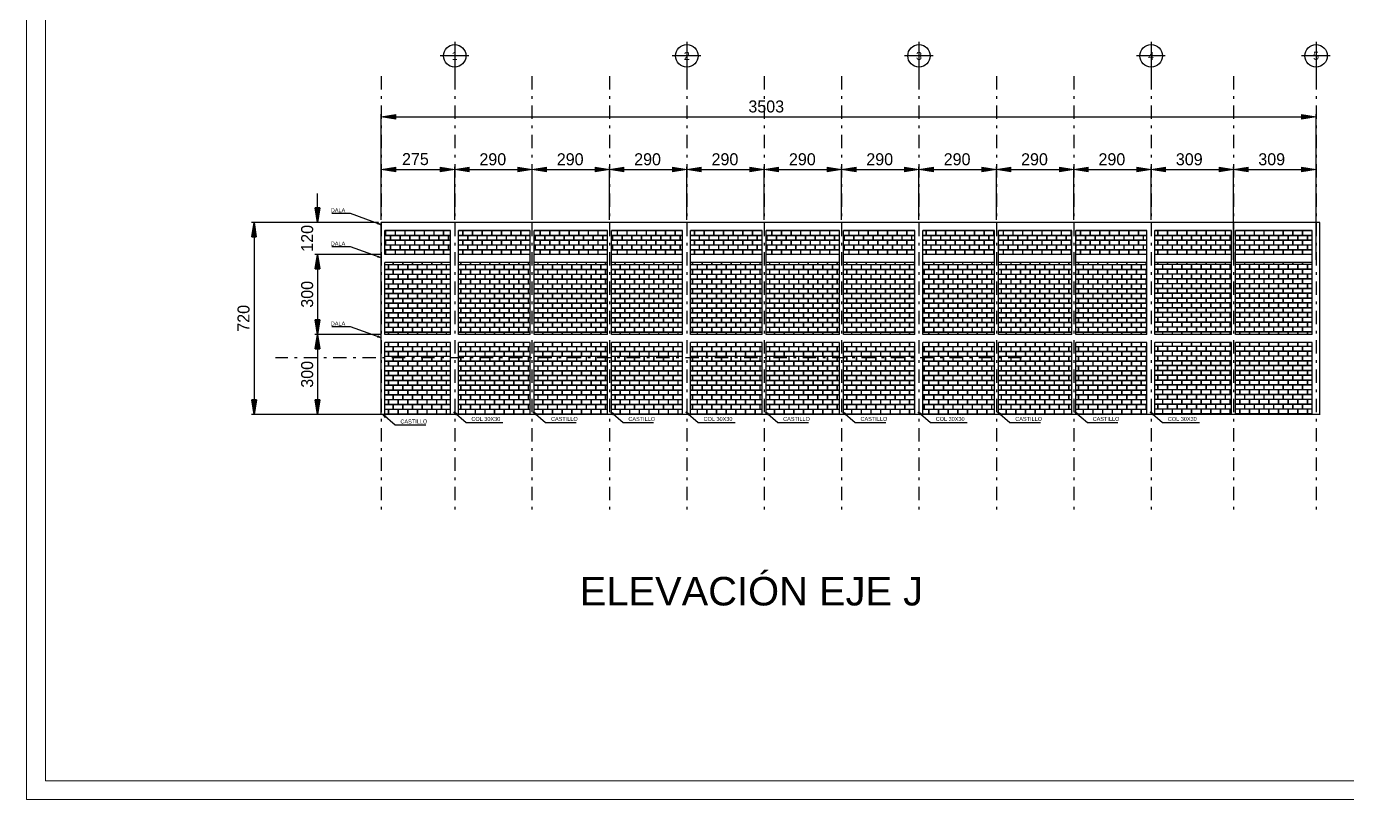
# Model space of a CAD drawing. Header units: millimetres. Extents: x 0 to 11971, y -30495 to 57.
# Drawn here: x 198.91 to 248.43, y 0 to 28.99 of the extents above; entities that cross this region are included whole.
import ezdxf
from ezdxf.enums import TextEntityAlignment as Align

# ---------------------------------------------------------------- set-up
doc = ezdxf.new("R2010")
doc.units = ezdxf.units.MM
doc.linetypes.add('DASHDOT', pattern=[1, 0.5, -0.25, 0, -0.25])
for name, color, linetype in [('6', 7, 'Continuous'), ('C', 11, 'Continuous'), ('EJES', 250, 'DASHDOT'), ('MEM', 7, 'Continuous'), ('Muro', 242, 'Continuous')]:
    doc.layers.add(name, color=color, linetype=linetype)
doc.styles.add('LEROY', font='stylu.ttf')
doc.styles.add('SWISS', font='SAS_____.pfb')
doc.dimstyles.new('LEROY', dxfattribs={"dimtxt": 0.15, "dimasz": 0.18, "dimexe": 0.1, "dimexo": 0.1, "dimgap": 0.05, "dimtad": 1, "dimdec": 0, "dimlfac": 100, "dimzin": 0, "dimdsep": 46, "dimtxsty": 'LEROY', "dimblk1": 'FLECHA', "dimblk2": 'FLECHA', "dimsah": 1, "dimcen": 0.2, "dimclrd": 256, "dimclre": 256, "dimclrt": 5, "dimadec": 0, "dimazin": 0, "dimtfac": 0.5, "dimtdec": 0, "dimtix": 1, "dimtofl": 0, "dimtmove": 0, "dimatfit": 3, "dimldrblk": 'FLECHA', "dimfxl": 1, "dimtolj": 1, "dimtzin": 0, "dimarcsym": 0})
doc.dimstyles.new('LEROY_CONC', dxfattribs={"dimtxt": 0.15, "dimasz": 0.15, "dimexe": 0.08, "dimexo": 0.08, "dimgap": 0.05, "dimtad": 1, "dimdec": 0, "dimlfac": 20, "dimzin": 0, "dimdsep": 46, "dimtxsty": 'LEROY', "dimblk1": 'FLECHA', "dimblk2": 'FLECHA', "dimsah": 1, "dimcen": 0.2, "dimclrd": 256, "dimclre": 256, "dimclrt": 5, "dimadec": 0, "dimazin": 0, "dimtfac": 0.5, "dimtdec": 0, "dimtix": 1, "dimtofl": 0, "dimtmove": 0, "dimatfit": 3, "dimldrblk": 'FLECHA', "dimfxl": 1, "dimtolj": 1, "dimtzin": 0, "dimarcsym": 0})
pattern_1 = [(0, (-51.3662, 54.96489), (0.180848, 0.180848), [0.35321875, -0.00847725]), (0, (-51.54705, 54.97337), (0.180848, 0.180848), [0.35321875, -0.00847725]), (90, (-51.3662, 54.96489), (-0.180848, 0.180848), [-0.18932525, 0.17237075]), (90, (-51.37468, 54.96489), (-0.180848, 0.180848), [-0.18932525, 0.17237075])]
pattern_2 = [(0, (-199.9451, 0), (0.180848, 0.180848), [0.35321875, -0.00847725]), (0, (-200.12595, 0.00848), (0.180848, 0.180848), [0.35321875, -0.00847725]), (90, (-199.9451, 0), (-0.180848, 0.180848), [-0.18932525, 0.17237075]), (90, (-199.95358, 0), (-0.180848, 0.180848), [-0.18932525, 0.17237075])]

# ---------------------------------------------------------------- blocks, each defined once
blk = doc.blocks.new('FLECHA')
at = {"linetype": 'Continuous'}
blk.add_hatch(color=5, dxfattribs=at).paths.add_polyline_path([(0, 0), (-1, 0.162), (-1, -0.157)])
at = {"color": 5, "linetype": 'Continuous'}
blk.add_line((-1, 0.162), (-1, -0.157), dxfattribs=at)
blk.add_lwpolyline([(-1, 0.162), (0, 0), (-1, -0.157)], dxfattribs=at)
blk = doc.blocks.new('*D154')
at = {"layer": 'C', "lineweight": -2, "transparency": 16777216}
for p, q in [((238.164, 21.747), (238.164, 23.725)), ((238.704, 23.625), (240.524, 23.625)), ((241.064, 21.747), (241.064, 23.725))]:
    blk.add_line(p, q, dxfattribs=at)
at = {"layer": 'Defpoints', "color": 0, "transparency": 16777216}
for p in [(241.064, 23.625), (238.164, 21.647), (241.064, 21.647)]:
    blk.add_point(p, dxfattribs=at)
at = {"layer": 'C', "lineweight": -2, "transparency": 16777216, "xscale": 0.54, "yscale": 0.54, "zscale": 0.54, "rotation": 180}
blk.add_blockref('FLECHA', (238.164, 23.625), dxfattribs=at)
at = {"layer": 'C', "lineweight": -2, "transparency": 16777216, "xscale": 0.54, "yscale": 0.54, "zscale": 0.54}
blk.add_blockref('FLECHA', (241.064, 23.625), dxfattribs=at)
at = {"layer": 'C', "color": 7, "transparency": 16777216, "insert": (239.592, 24.009), "char_height": 0.45, "attachment_point": 5, "style": 'LEROY'}
blk.add_mtext('\\A1;290', dxfattribs=at)
blk = doc.blocks.new('*D145')
at = {"layer": 'C', "lineweight": -2, "transparency": 16777216}
for p, q in [((235.264, 21.747), (235.264, 23.725)), ((235.804, 23.625), (237.624, 23.625)), ((238.164, 21.747), (238.164, 23.725))]:
    blk.add_line(p, q, dxfattribs=at)
at = {"layer": 'Defpoints', "color": 0, "transparency": 16777216}
for p in [(238.164, 23.625), (235.264, 21.647), (238.164, 21.647)]:
    blk.add_point(p, dxfattribs=at)
at = {"layer": 'C', "lineweight": -2, "transparency": 16777216, "xscale": 0.54, "yscale": 0.54, "zscale": 0.54, "rotation": 180}
blk.add_blockref('FLECHA', (235.264, 23.625), dxfattribs=at)
at = {"layer": 'C', "lineweight": -2, "transparency": 16777216, "xscale": 0.54, "yscale": 0.54, "zscale": 0.54}
blk.add_blockref('FLECHA', (238.164, 23.625), dxfattribs=at)
at = {"layer": 'C', "color": 7, "transparency": 16777216, "insert": (236.692, 24.009), "char_height": 0.45, "attachment_point": 5, "style": 'LEROY'}
blk.add_mtext('\\A1;290', dxfattribs=at)
blk = doc.blocks.new('*D146')
at = {"layer": 'C', "lineweight": -2, "transparency": 16777216}
for p, q in [((232.364, 21.747), (232.364, 23.725)), ((232.904, 23.625), (234.724, 23.625)), ((235.264, 21.747), (235.264, 23.725))]:
    blk.add_line(p, q, dxfattribs=at)
at = {"layer": 'Defpoints', "color": 0, "transparency": 16777216}
for p in [(235.264, 23.625), (232.364, 21.647), (235.264, 21.647)]:
    blk.add_point(p, dxfattribs=at)
at = {"layer": 'C', "lineweight": -2, "transparency": 16777216, "xscale": 0.54, "yscale": 0.54, "zscale": 0.54, "rotation": 180}
blk.add_blockref('FLECHA', (232.364, 23.625), dxfattribs=at)
at = {"layer": 'C', "lineweight": -2, "transparency": 16777216, "xscale": 0.54, "yscale": 0.54, "zscale": 0.54}
blk.add_blockref('FLECHA', (235.264, 23.625), dxfattribs=at)
at = {"layer": 'C', "color": 7, "transparency": 16777216, "insert": (233.792, 24.009), "char_height": 0.45, "attachment_point": 5, "style": 'LEROY'}
blk.add_mtext('\\A1;290', dxfattribs=at)
blk = doc.blocks.new('*D147')
at = {"layer": 'C', "lineweight": -2, "transparency": 16777216}
for p, q in [((229.464, 21.747), (229.464, 23.725)), ((230.004, 23.625), (231.824, 23.625)), ((232.364, 21.747), (232.364, 23.725))]:
    blk.add_line(p, q, dxfattribs=at)
at = {"layer": 'Defpoints', "color": 0, "transparency": 16777216}
for p in [(232.364, 23.625), (229.464, 21.647), (232.364, 21.647)]:
    blk.add_point(p, dxfattribs=at)
at = {"layer": 'C', "lineweight": -2, "transparency": 16777216, "xscale": 0.54, "yscale": 0.54, "zscale": 0.54, "rotation": 180}
blk.add_blockref('FLECHA', (229.464, 23.625), dxfattribs=at)
at = {"layer": 'C', "lineweight": -2, "transparency": 16777216, "xscale": 0.54, "yscale": 0.54, "zscale": 0.54}
blk.add_blockref('FLECHA', (232.364, 23.625), dxfattribs=at)
at = {"layer": 'C', "color": 7, "transparency": 16777216, "insert": (230.892, 24.009), "char_height": 0.45, "attachment_point": 5, "style": 'LEROY'}
blk.add_mtext('\\A1;290', dxfattribs=at)
blk = doc.blocks.new('*D148')
at = {"layer": 'C', "lineweight": -2, "transparency": 16777216}
for p, q in [((226.564, 21.747), (226.564, 23.725)), ((227.104, 23.625), (228.924, 23.625)), ((229.464, 21.747), (229.464, 23.725))]:
    blk.add_line(p, q, dxfattribs=at)
at = {"layer": 'Defpoints', "color": 0, "transparency": 16777216}
for p in [(229.464, 23.625), (226.564, 21.647), (229.464, 21.647)]:
    blk.add_point(p, dxfattribs=at)
at = {"layer": 'C', "lineweight": -2, "transparency": 16777216, "xscale": 0.54, "yscale": 0.54, "zscale": 0.54, "rotation": 180}
blk.add_blockref('FLECHA', (226.564, 23.625), dxfattribs=at)
at = {"layer": 'C', "lineweight": -2, "transparency": 16777216, "xscale": 0.54, "yscale": 0.54, "zscale": 0.54}
blk.add_blockref('FLECHA', (229.464, 23.625), dxfattribs=at)
at = {"layer": 'C', "color": 7, "transparency": 16777216, "insert": (227.992, 24.009), "char_height": 0.45, "attachment_point": 5, "style": 'LEROY'}
blk.add_mtext('\\A1;290', dxfattribs=at)
blk = doc.blocks.new('*D149')
at = {"layer": 'C', "lineweight": -2, "transparency": 16777216}
for p, q in [((223.664, 21.747), (223.664, 23.725)), ((224.204, 23.625), (226.024, 23.625)), ((226.564, 21.747), (226.564, 23.725))]:
    blk.add_line(p, q, dxfattribs=at)
at = {"layer": 'Defpoints', "color": 0, "transparency": 16777216}
for p in [(226.564, 23.625), (223.664, 21.647), (226.564, 21.647)]:
    blk.add_point(p, dxfattribs=at)
at = {"layer": 'C', "lineweight": -2, "transparency": 16777216, "xscale": 0.54, "yscale": 0.54, "zscale": 0.54, "rotation": 180}
blk.add_blockref('FLECHA', (223.664, 23.625), dxfattribs=at)
at = {"layer": 'C', "lineweight": -2, "transparency": 16777216, "xscale": 0.54, "yscale": 0.54, "zscale": 0.54}
blk.add_blockref('FLECHA', (226.564, 23.625), dxfattribs=at)
at = {"layer": 'C', "color": 7, "transparency": 16777216, "insert": (225.092, 24.009), "char_height": 0.45, "attachment_point": 5, "style": 'LEROY'}
blk.add_mtext('\\A1;290', dxfattribs=at)
blk = doc.blocks.new('*D150')
at = {"layer": 'C', "lineweight": -2, "transparency": 16777216}
for p, q in [((220.764, 21.747), (220.764, 23.725)), ((221.304, 23.625), (223.124, 23.625)), ((223.664, 21.747), (223.664, 23.725))]:
    blk.add_line(p, q, dxfattribs=at)
at = {"layer": 'Defpoints', "color": 0, "transparency": 16777216}
for p in [(223.664, 23.625), (220.764, 21.647), (223.664, 21.647)]:
    blk.add_point(p, dxfattribs=at)
at = {"layer": 'C', "lineweight": -2, "transparency": 16777216, "xscale": 0.54, "yscale": 0.54, "zscale": 0.54, "rotation": 180}
blk.add_blockref('FLECHA', (220.764, 23.625), dxfattribs=at)
at = {"layer": 'C', "lineweight": -2, "transparency": 16777216, "xscale": 0.54, "yscale": 0.54, "zscale": 0.54}
blk.add_blockref('FLECHA', (223.664, 23.625), dxfattribs=at)
at = {"layer": 'C', "color": 7, "transparency": 16777216, "insert": (222.192, 24.009), "char_height": 0.45, "attachment_point": 5, "style": 'LEROY'}
blk.add_mtext('\\A1;290', dxfattribs=at)
blk = doc.blocks.new('*D151')
at = {"layer": 'C', "lineweight": -2, "transparency": 16777216}
for p, q in [((217.864, 21.747), (217.864, 23.725)), ((218.404, 23.625), (220.224, 23.625)), ((220.764, 21.747), (220.764, 23.725))]:
    blk.add_line(p, q, dxfattribs=at)
at = {"layer": 'Defpoints', "color": 0, "transparency": 16777216}
for p in [(220.764, 23.625), (217.864, 21.647), (220.764, 21.647)]:
    blk.add_point(p, dxfattribs=at)
at = {"layer": 'C', "lineweight": -2, "transparency": 16777216, "xscale": 0.54, "yscale": 0.54, "zscale": 0.54, "rotation": 180}
blk.add_blockref('FLECHA', (217.864, 23.625), dxfattribs=at)
at = {"layer": 'C', "lineweight": -2, "transparency": 16777216, "xscale": 0.54, "yscale": 0.54, "zscale": 0.54}
blk.add_blockref('FLECHA', (220.764, 23.625), dxfattribs=at)
at = {"layer": 'C', "color": 7, "transparency": 16777216, "insert": (219.292, 24.009), "char_height": 0.45, "attachment_point": 5, "style": 'LEROY'}
blk.add_mtext('\\A1;290', dxfattribs=at)
blk = doc.blocks.new('*D152')
at = {"layer": 'C', "lineweight": -2, "transparency": 16777216}
for p, q in [((214.964, 21.747), (214.964, 23.725)), ((215.504, 23.625), (217.324, 23.625)), ((217.864, 21.747), (217.864, 23.725))]:
    blk.add_line(p, q, dxfattribs=at)
at = {"layer": 'Defpoints', "color": 0, "transparency": 16777216}
for p in [(217.864, 23.625), (214.964, 21.647), (217.864, 21.647)]:
    blk.add_point(p, dxfattribs=at)
at = {"layer": 'C', "lineweight": -2, "transparency": 16777216, "xscale": 0.54, "yscale": 0.54, "zscale": 0.54, "rotation": 180}
blk.add_blockref('FLECHA', (214.964, 23.625), dxfattribs=at)
at = {"layer": 'C', "lineweight": -2, "transparency": 16777216, "xscale": 0.54, "yscale": 0.54, "zscale": 0.54}
blk.add_blockref('FLECHA', (217.864, 23.625), dxfattribs=at)
at = {"layer": 'C', "color": 7, "transparency": 16777216, "insert": (216.392, 24.009), "char_height": 0.45, "attachment_point": 5, "style": 'LEROY'}
blk.add_mtext('\\A1;290', dxfattribs=at)
blk = doc.blocks.new('*D153')
at = {"layer": 'C', "lineweight": -2, "transparency": 16777216}
for p, q in [((212.214, 21.747), (212.214, 23.725)), ((212.754, 23.625), (214.424, 23.625)), ((214.964, 22.123), (214.964, 23.725))]:
    blk.add_line(p, q, dxfattribs=at)
at = {"layer": 'Defpoints', "color": 0, "transparency": 16777216}
for p in [(214.964, 23.625), (214.964, 22.023), (212.214, 21.647)]:
    blk.add_point(p, dxfattribs=at)
at = {"layer": 'C', "lineweight": -2, "transparency": 16777216, "xscale": 0.54, "yscale": 0.54, "zscale": 0.54, "rotation": 180}
blk.add_blockref('FLECHA', (212.214, 23.625), dxfattribs=at)
at = {"layer": 'C', "lineweight": -2, "transparency": 16777216, "xscale": 0.54, "yscale": 0.54, "zscale": 0.54}
blk.add_blockref('FLECHA', (214.964, 23.625), dxfattribs=at)
at = {"layer": 'C', "color": 7, "transparency": 16777216, "insert": (213.492, 24.016), "char_height": 0.45, "attachment_point": 5, "style": 'LEROY'}
blk.add_mtext('\\A1;275', dxfattribs=at)
blk = doc.blocks.new('*D155')
at = {"layer": 'C', "lineweight": -2, "transparency": 16777216}
for p, q in [((212.214, 23.725), (212.214, 25.703)), ((212.754, 25.603), (246.704, 25.603)), ((247.244, 23.725), (247.244, 25.703))]:
    blk.add_line(p, q, dxfattribs=at)
at = {"layer": 'Defpoints', "color": 0, "transparency": 16777216}
for p in [(247.244, 25.603), (212.214, 23.625), (247.244, 23.625)]:
    blk.add_point(p, dxfattribs=at)
at = {"layer": 'C', "lineweight": -2, "transparency": 16777216, "xscale": 0.54, "yscale": 0.54, "zscale": 0.54, "rotation": 180}
blk.add_blockref('FLECHA', (212.214, 25.603), dxfattribs=at)
at = {"layer": 'C', "lineweight": -2, "transparency": 16777216, "xscale": 0.54, "yscale": 0.54, "zscale": 0.54}
blk.add_blockref('FLECHA', (247.244, 25.603), dxfattribs=at)
at = {"layer": 'C', "color": 7, "transparency": 16777216, "insert": (226.639, 25.989), "char_height": 0.45, "attachment_point": 5, "style": 'LEROY'}
blk.add_mtext('\\A1;3503', dxfattribs=at)
blk = doc.blocks.new('EJE-VERT')
at = {"color": 15, "linetype": 'Continuous'}
for p, q in [((0, 2.163), (0, 0)), ((0.883, 1.28), (-0.909, 1.28))]:
    blk.add_line(p, q, dxfattribs=at)
blk.add_circle((0, 1.28), 0.7, dxfattribs=at)
at = {"color": 242, "style": 'LEROY'}
blk.add_attdef('EJE', text='', height=0.5, dxfattribs=at).set_placement((0, 1.28), align=Align.MIDDLE)
blk = doc.blocks.new('*D156')
at = {"layer": 'C', "lineweight": -2, "transparency": 16777216}
for p, q in [((212.197, 17.447), (209.72, 17.447)), ((209.82, 16.907), (209.82, 14.987)), ((212.196, 14.447), (209.72, 14.447))]:
    blk.add_line(p, q, dxfattribs=at)
at = {"layer": 'Defpoints', "color": 0, "transparency": 16777216}
for p in [(212.297, 17.447), (209.82, 14.447), (212.296, 14.447)]:
    blk.add_point(p, dxfattribs=at)
at = {"layer": 'C', "lineweight": -2, "transparency": 16777216, "xscale": 0.54, "yscale": 0.54, "zscale": 0.54}
for p, rotation in [((209.82, 17.447), 90), ((209.82, 14.447), 270)]:
    blk.add_blockref('FLECHA', p, dxfattribs=dict(at, rotation=rotation))
at = {"layer": 'C', "color": 7, "transparency": 16777216, "insert": (209.436, 15.947), "char_height": 0.45, "attachment_point": 5, "rotation": 90, "style": 'LEROY'}
blk.add_mtext('\\A1;300', dxfattribs=at)
blk = doc.blocks.new('*D157')
at = {"layer": 'C', "lineweight": -2, "transparency": 16777216}
for p, q in [((212.197, 20.447), (209.72, 20.447)), ((209.82, 19.907), (209.82, 17.987)), ((212.196, 17.447), (209.72, 17.447))]:
    blk.add_line(p, q, dxfattribs=at)
at = {"layer": 'Defpoints', "color": 0, "transparency": 16777216}
for p in [(212.297, 20.447), (209.82, 17.447), (212.296, 17.447)]:
    blk.add_point(p, dxfattribs=at)
at = {"layer": 'C', "lineweight": -2, "transparency": 16777216, "xscale": 0.54, "yscale": 0.54, "zscale": 0.54}
for p, rotation in [((209.82, 20.447), 90), ((209.82, 17.447), 270)]:
    blk.add_blockref('FLECHA', p, dxfattribs=dict(at, rotation=rotation))
at = {"layer": 'C', "color": 7, "transparency": 16777216, "insert": (209.436, 18.947), "char_height": 0.45, "attachment_point": 5, "rotation": 90, "style": 'LEROY'}
blk.add_mtext('\\A1;300', dxfattribs=at)
blk = doc.blocks.new('*D158')
at = {"layer": 'C', "lineweight": -2, "transparency": 16777216}
for p, q in [((209.72, 21.647), (207.345, 21.647)), ((207.445, 21.107), (207.445, 14.987)), ((209.82, 14.447), (207.345, 14.447))]:
    blk.add_line(p, q, dxfattribs=at)
at = {"layer": 'Defpoints', "color": 0, "transparency": 16777216}
for p in [(209.82, 21.647), (207.445, 14.447), (209.92, 14.447)]:
    blk.add_point(p, dxfattribs=at)
at = {"layer": 'C', "lineweight": -2, "transparency": 16777216, "xscale": 0.54, "yscale": 0.54, "zscale": 0.54}
for p, rotation in [((207.445, 21.647), 90), ((207.445, 14.447), 270)]:
    blk.add_blockref('FLECHA', p, dxfattribs=dict(at, rotation=rotation))
at = {"layer": 'C', "color": 7, "transparency": 16777216, "insert": (207.052, 18.047), "char_height": 0.45, "attachment_point": 5, "rotation": 90, "style": 'LEROY'}
blk.add_mtext('\\A1;720', dxfattribs=at)
blk = doc.blocks.new('*D159')
at = {"layer": 'C', "lineweight": -2, "transparency": 16777216}
for p, q in [((241.064, 21.747), (241.064, 23.725)), ((241.604, 23.625), (243.614, 23.625)), ((244.154, 20.239), (244.154, 23.725))]:
    blk.add_line(p, q, dxfattribs=at)
at = {"layer": 'Defpoints', "color": 0, "transparency": 16777216}
for p in [(244.154, 23.625), (241.064, 21.647), (244.154, 20.139)]:
    blk.add_point(p, dxfattribs=at)
at = {"layer": 'C', "lineweight": -2, "transparency": 16777216, "xscale": 0.54, "yscale": 0.54, "zscale": 0.54, "rotation": 180}
blk.add_blockref('FLECHA', (241.064, 23.625), dxfattribs=at)
at = {"layer": 'C', "lineweight": -2, "transparency": 16777216, "xscale": 0.54, "yscale": 0.54, "zscale": 0.54}
blk.add_blockref('FLECHA', (244.154, 23.625), dxfattribs=at)
at = {"layer": 'C', "color": 7, "transparency": 16777216, "insert": (242.492, 24.009), "char_height": 0.45, "attachment_point": 5, "style": 'LEROY'}
blk.add_mtext('\\A1;309', dxfattribs=at)
blk = doc.blocks.new('*D160')
at = {"layer": 'C', "lineweight": -2, "transparency": 16777216}
for p, q in [((244.154, 21.747), (244.154, 23.725)), ((244.694, 23.625), (246.704, 23.625)), ((247.244, 20.239), (247.244, 23.725))]:
    blk.add_line(p, q, dxfattribs=at)
at = {"layer": 'Defpoints', "color": 0, "transparency": 16777216}
for p in [(247.244, 23.625), (244.154, 21.647), (247.244, 20.139)]:
    blk.add_point(p, dxfattribs=at)
at = {"layer": 'C', "lineweight": -2, "transparency": 16777216, "xscale": 0.54, "yscale": 0.54, "zscale": 0.54, "rotation": 180}
blk.add_blockref('FLECHA', (244.154, 23.625), dxfattribs=at)
at = {"layer": 'C', "lineweight": -2, "transparency": 16777216, "xscale": 0.54, "yscale": 0.54, "zscale": 0.54}
blk.add_blockref('FLECHA', (247.244, 23.625), dxfattribs=at)
at = {"layer": 'C', "color": 7, "transparency": 16777216, "insert": (245.582, 24.009), "char_height": 0.45, "attachment_point": 5, "style": 'LEROY'}
blk.add_mtext('\\A1;309', dxfattribs=at)
blk = doc.blocks.new('*D161')
at = {"layer": 'C', "lineweight": -2, "transparency": 16777216}
for p, q in [((209.82, 22.187), (209.82, 22.727)), ((212.114, 21.647), (209.72, 21.647)), ((212.196, 20.447), (209.72, 20.447)), ((209.82, 19.907), (209.82, 19.367))]:
    blk.add_line(p, q, dxfattribs=at)
at = {"layer": 'Defpoints', "color": 0, "transparency": 16777216}
for p in [(212.214, 21.647), (209.82, 20.447), (212.296, 20.447)]:
    blk.add_point(p, dxfattribs=at)
at = {"layer": 'C', "lineweight": -2, "transparency": 16777216, "xscale": 0.54, "yscale": 0.54, "zscale": 0.54}
for p, rotation in [((209.82, 21.647), 270), ((209.82, 20.447), 90)]:
    blk.add_blockref('FLECHA', p, dxfattribs=dict(at, rotation=rotation))
at = {"layer": 'C', "color": 7, "transparency": 16777216, "insert": (209.437, 21.047), "char_height": 0.45, "attachment_point": 5, "rotation": 90, "style": 'LEROY'}
blk.add_mtext('\\A1;120', dxfattribs=at)

msp = doc.modelspace()

# ---------------------------------------------------------------- hatches: boundary and pattern name
at = {"layer": 'Muro'}
h = msp.add_hatch(dxfattribs=at)
h.set_pattern_fill('AR-B816C', color=256, scale=0.00089)
h.set_pattern_definition(pattern_2)
h.paths.add_polyline_path([(214.8063, 21.3468), (212.3463, 21.3468), (212.3463, 20.4468), (214.8063, 20.4468)])
h = msp.add_hatch(dxfattribs=at)
h.set_pattern_fill('AR-B816C', color=256, scale=0.00089)
h.set_pattern_definition(pattern_2)
h.paths.add_polyline_path([(217.7888, 20.4468), (217.7888, 21.3468), (215.1063, 21.3468), (215.1063, 20.4468)])
h = msp.add_hatch(dxfattribs=at)
h.set_pattern_fill('AR-B816C', color=256, scale=0.00089)
h.set_pattern_definition(pattern_2)
h.paths.add_polyline_path([(220.6888, 21.3468), (217.9388, 21.3468), (217.9388, 20.4468), (220.6888, 20.4468)])
h = msp.add_hatch(dxfattribs=at)
h.set_pattern_fill('AR-B816C', color=256, scale=0.00089)
h.set_pattern_definition(pattern_2)
h.paths.add_polyline_path([(223.5063, 21.3468), (220.8388, 21.3468), (220.8388, 20.4468), (223.5063, 20.4468)])
h = msp.add_hatch(dxfattribs=at)
h.set_pattern_fill('AR-B816C', color=256, scale=0.00089)
h.set_pattern_definition(pattern_2)
h.paths.add_polyline_path([(226.4888, 20.4468), (226.4888, 21.3468), (223.8063, 21.3468), (223.8063, 20.4468)])
h = msp.add_hatch(dxfattribs=at)
h.set_pattern_fill('AR-B816C', color=256, scale=0.00089)
h.set_pattern_definition(pattern_2)
h.paths.add_polyline_path([(229.3888, 20.4468), (229.3888, 21.3468), (226.6388, 21.3468), (226.6388, 20.4468)])
h = msp.add_hatch(dxfattribs=at)
h.set_pattern_fill('AR-B816C', color=256, scale=0.00089)
h.set_pattern_definition(pattern_2)
h.paths.add_polyline_path([(232.2063, 21.3468), (229.5388, 21.3468), (229.5388, 20.4468), (232.2063, 20.4468)])
h = msp.add_hatch(dxfattribs=at)
h.set_pattern_fill('AR-B816C', color=256, scale=0.00089)
h.set_pattern_definition(pattern_2)
h.paths.add_polyline_path([(235.1888, 21.3468), (232.5063, 21.3468), (232.5063, 20.4468), (235.1888, 20.4468)])
h = msp.add_hatch(dxfattribs=at)
h.set_pattern_fill('AR-B816C', color=256, scale=0.00089)
h.set_pattern_definition(pattern_2)
h.paths.add_polyline_path([(238.0888, 21.3468), (235.3388, 21.3468), (235.3388, 20.4468), (238.0888, 20.4468)])
h = msp.add_hatch(dxfattribs=at)
h.set_pattern_fill('AR-B816C', color=256, scale=0.00089)
h.set_pattern_definition(pattern_2)
h.paths.add_polyline_path([(240.9063, 21.3468), (238.2388, 21.3468), (238.2388, 20.4468), (240.9063, 20.4468)])
h = msp.add_hatch(dxfattribs=at)
h.set_pattern_fill('AR-B816C', color=256, scale=0.00089)
h.set_pattern_definition(pattern_2)
h.paths.add_polyline_path([(244.0788, 21.3468), (241.2063, 21.3468), (241.2063, 20.4468), (244.0788, 20.4468)])
h = msp.add_hatch(dxfattribs=at)
h.set_pattern_fill('AR-B816C', color=256, scale=0.00089)
h.set_pattern_definition(pattern_2)
h.paths.add_polyline_path([(244.2288, 21.3468), (244.2288, 20.4468), (247.0938, 20.4468), (247.0938, 21.3468)])
h = msp.add_hatch(dxfattribs=at)
h.set_pattern_fill('AR-B816C', color=256, scale=0.00089)
h.set_pattern_definition(pattern_1)
h.paths.add_polyline_path([(212.3463, 17.4468), (214.8063, 17.4468), (214.8063, 20.1468), (212.3463, 20.1468)])
h = msp.add_hatch(dxfattribs=at)
h.set_pattern_fill('AR-B816C', color=256, scale=0.00089)
h.set_pattern_definition(pattern_1)
h.paths.add_polyline_path([(217.7888, 20.1468), (215.1063, 20.1468), (215.1063, 17.4468), (217.7888, 17.4468)])
h = msp.add_hatch(dxfattribs=at)
h.set_pattern_fill('AR-B816C', color=256, scale=0.00089)
h.set_pattern_definition(pattern_1)
h.paths.add_polyline_path([(220.6888, 20.1468), (217.9388, 20.1468), (217.9388, 17.4468), (220.6888, 17.4468)])
h = msp.add_hatch(dxfattribs=at)
h.set_pattern_fill('AR-B816C', color=256, scale=0.00089)
h.set_pattern_definition(pattern_1)
h.paths.add_polyline_path([(223.5063, 20.1468), (220.8388, 20.1468), (220.8388, 17.4468), (223.5063, 17.4468)])
h = msp.add_hatch(dxfattribs=at)
h.set_pattern_fill('AR-B816C', color=256, scale=0.00089)
h.set_pattern_definition(pattern_1)
h.paths.add_polyline_path([(226.4888, 17.4468), (226.4888, 20.1468), (223.8063, 20.1468), (223.8063, 17.4468)])
h = msp.add_hatch(dxfattribs=at)
h.set_pattern_fill('AR-B816C', color=256, scale=0.00089)
h.set_pattern_definition(pattern_1)
h.paths.add_polyline_path([(229.3888, 17.4468), (229.3888, 20.1468), (226.6388, 20.1468), (226.6388, 17.4468)])
h = msp.add_hatch(dxfattribs=at)
h.set_pattern_fill('AR-B816C', color=256, scale=0.00089)
h.set_pattern_definition(pattern_1)
h.paths.add_polyline_path([(229.5388, 17.4468), (232.2063, 17.4468), (232.2063, 20.1468), (229.5388, 20.1468)])
h = msp.add_hatch(dxfattribs=at)
h.set_pattern_fill('AR-B816C', color=256, scale=0.00089)
h.set_pattern_definition(pattern_1)
h.paths.add_polyline_path([(235.1888, 17.4468), (235.1888, 20.1468), (232.5063, 20.1468), (232.5063, 17.4468)])
h = msp.add_hatch(dxfattribs=at)
h.set_pattern_fill('AR-B816C', color=256, scale=0.00089)
h.set_pattern_definition(pattern_1)
h.paths.add_polyline_path([(238.0888, 17.4468), (238.0888, 20.1468), (235.3388, 20.1468), (235.3388, 17.4468)])
h = msp.add_hatch(dxfattribs=at)
h.set_pattern_fill('AR-B816C', color=256, scale=0.00089)
h.set_pattern_definition(pattern_1)
h.paths.add_polyline_path([(240.9063, 17.4468), (240.9063, 20.1468), (238.2388, 20.1468), (238.2388, 17.4468)])
h = msp.add_hatch(dxfattribs=at)
h.set_pattern_fill('AR-B816C', color=256, scale=0.00089)
h.set_pattern_definition(pattern_2)
h.paths.add_polyline_path([(241.2063, 20.1468), (241.2063, 17.4468), (244.0788, 17.4468), (244.0788, 20.1468)])
h.paths.add_polyline_path([(244.2288, 17.4468), (247.0938, 17.4468), (247.0938, 20.1468), (244.2288, 20.1468)])
h.paths.add_polyline_path([(241.2063, 17.1468), (241.2063, 14.4468), (244.0788, 14.4468), (244.0788, 17.1468)])
h.paths.add_polyline_path([(244.2288, 14.4468), (247.0938, 14.4468), (247.0938, 17.1468), (244.2288, 17.1468)])
h = msp.add_hatch(dxfattribs=at)
h.set_pattern_fill('AR-B816C', color=256, scale=0.00089)
h.set_pattern_definition(pattern_1)
h.paths.add_polyline_path([(212.3463, 17.1468), (212.3463, 14.4468), (214.8063, 14.4468), (214.8063, 17.1468)])
h = msp.add_hatch(dxfattribs=at)
h.set_pattern_fill('AR-B816C', color=256, scale=0.00089)
h.set_pattern_definition(pattern_1)
h.paths.add_polyline_path([(215.1063, 17.1468), (215.1063, 14.4468), (217.7888, 14.4468), (217.7888, 17.1468)])
h = msp.add_hatch(dxfattribs=at)
h.set_pattern_fill('AR-B816C', color=256, scale=0.00089)
h.set_pattern_definition(pattern_1)
h.paths.add_polyline_path([(217.9388, 17.1468), (217.9388, 14.4468), (220.6888, 14.4468), (220.6888, 17.1468)])
h = msp.add_hatch(dxfattribs=at)
h.set_pattern_fill('AR-B816C', color=256, scale=0.00089)
h.set_pattern_definition(pattern_1)
h.paths.add_polyline_path([(220.8388, 14.4468), (223.5063, 14.4468), (223.5063, 17.1468), (220.8388, 17.1468)])
h = msp.add_hatch(dxfattribs=at)
h.set_pattern_fill('AR-B816C', color=256, scale=0.00089)
h.set_pattern_definition(pattern_1)
h.paths.add_polyline_path([(226.4888, 17.1468), (223.8063, 17.1468), (223.8063, 14.4468), (226.4888, 14.4468)])
h = msp.add_hatch(dxfattribs=at)
h.set_pattern_fill('AR-B816C', color=256, scale=0.00089)
h.set_pattern_definition(pattern_1)
h.paths.add_polyline_path([(226.6388, 17.1468), (226.6388, 14.4468), (229.3888, 14.4468), (229.3888, 17.1468)])
h = msp.add_hatch(dxfattribs=at)
h.set_pattern_fill('AR-B816C', color=256, scale=0.00089)
h.set_pattern_definition(pattern_1)
h.paths.add_polyline_path([(229.5388, 14.4468), (232.2063, 14.4468), (232.2063, 17.1468), (229.5388, 17.1468)])
h = msp.add_hatch(dxfattribs=at)
h.set_pattern_fill('AR-B816C', color=256, scale=0.00089)
h.set_pattern_definition(pattern_1)
h.paths.add_polyline_path([(235.1888, 17.1468), (232.5063, 17.1468), (232.5063, 14.4468), (235.1888, 14.4468)])
h = msp.add_hatch(dxfattribs=at)
h.set_pattern_fill('AR-B816C', color=256, scale=0.00089)
h.set_pattern_definition(pattern_1)
h.paths.add_polyline_path([(235.3388, 14.4468), (238.0888, 14.4468), (238.0888, 17.1468), (235.3388, 17.1468)])
h = msp.add_hatch(dxfattribs=at)
h.set_pattern_fill('AR-B816C', color=256, scale=0.00089)
h.set_pattern_definition(pattern_1)
h.paths.add_polyline_path([(238.2388, 14.4468), (240.9063, 14.4468), (240.9063, 17.1468), (238.2388, 17.1468)])

# ---------------------------------------------------------------- linework, layer by layer
at = {"layer": '6', "lineweight": 0}
for points in [[(198.914, 57.3838), (284.2738, 57.3838), (284.2738, 0), (198.914, 0)], [(199.6233, 56.6745), (283.5645, 56.6745), (283.5645, 0.7093), (199.6233, 0.7093)]]:
    msp.add_lwpolyline(points, close=True, dxfattribs=at)
at = {"layer": 'EJES'}
for p, q in [((212.2138, 27.1225), (212.2138, 10.6282)), ((214.9638, 27.1225), (214.9638, 10.6282)), ((217.8563, 27.1225), (217.8563, 10.6282)), ((220.7638, 27.1225), (220.7638, 10.6282)), ((223.6638, 27.1225), (223.6638, 10.6282)), ((226.5638, 27.1225), (226.5638, 10.6282)), ((229.4638, 27.1225), (229.4638, 10.6282)), ((232.3638, 27.1225), (232.3638, 10.6282)), ((235.2638, 27.1225), (235.2638, 10.6282)), ((238.1638, 27.1225), (238.1638, 10.6282)), ((241.0638, 27.1225), (241.0638, 10.6282)), ((244.1538, 27.1225), (244.1538, 10.6282)), ((247.2438, 27.1225), (247.2438, 10.6282)), ((236.2084, 16.5599), (208.2463, 16.5599))]:
    msp.add_line(p, q, dxfattribs=at)
at = {"layer": 'Muro'}
for p, q in [((212.2138, 14.4468), (212.2138, 21.6468)), ((247.3916, 21.6468), (212.2138, 21.6468)), ((212.3463, 20.4468), (212.3463, 21.3468)), ((214.8063, 21.3468), (212.3463, 21.3468)), ((214.8063, 17.4468), (214.8063, 21.3468)), ((215.1063, 17.4468), (215.1063, 21.3468)), ((217.7888, 21.3468), (215.1063, 21.3468)), ((217.7888, 17.4468), (217.7888, 21.3468)), ((217.9388, 17.4468), (217.9388, 21.3468)), ((220.6888, 21.3468), (217.9388, 21.3468)), ((220.6888, 17.4468), (220.6888, 21.3468)), ((220.8388, 17.4468), (220.8388, 21.3468)), ((223.5063, 21.3468), (220.8388, 21.3468)), ((223.5063, 17.4468), (223.5063, 21.3468)), ((223.8063, 17.4468), (223.8063, 21.3468)), ((226.4888, 21.3468), (223.8063, 21.3468)), ((226.4888, 17.4468), (226.4888, 21.3468)), ((226.6388, 17.4468), (226.6388, 21.3468)), ((229.3888, 21.3468), (226.6388, 21.3468)), ((229.3888, 17.4468), (229.3888, 21.3468)), ((229.5388, 17.4468), (229.5388, 21.3468)), ((232.2063, 21.3468), (229.5388, 21.3468)), ((232.2063, 17.4468), (232.2063, 21.3468)), ((232.5063, 17.4468), (232.5063, 21.3468)), ((235.1888, 21.3468), (232.5063, 21.3468)), ((235.1888, 17.4468), (235.1888, 21.3468)), ((235.3388, 17.4468), (235.3388, 21.3468)), ((238.0888, 21.3468), (235.3388, 21.3468)), ((238.0888, 17.4468), (238.0888, 21.3468)), ((238.2388, 17.4468), (238.2388, 21.3468)), ((240.9063, 21.3468), (238.2388, 21.3468)), ((240.9063, 17.4468), (240.9063, 21.3468)), ((241.2063, 17.4468), (241.2063, 21.3468)), ((244.0788, 21.3468), (241.2063, 21.3468)), ((244.0788, 17.4468), (244.0788, 21.3468)), ((244.2288, 17.4468), (244.2288, 21.3468)), ((247.0938, 21.3468), (244.2288, 21.3468)), ((247.0938, 17.4468), (247.0938, 21.3468)), ((247.3916, 17.4468), (247.3916, 21.6468)), ((214.8063, 20.4468), (212.3463, 20.4468)), ((217.7888, 20.4468), (215.1063, 20.4468)), ((220.6888, 20.4468), (217.9388, 20.4468)), ((223.5063, 20.4468), (220.8388, 20.4468)), ((226.4888, 20.4468), (223.8063, 20.4468)), ((229.3888, 20.4468), (226.6388, 20.4468)), ((232.2063, 20.4468), (229.5388, 20.4468)), ((235.1888, 20.4468), (232.5063, 20.4468)), ((238.0888, 20.4468), (235.3388, 20.4468)), ((240.9063, 20.4468), (238.2388, 20.4468)), ((244.0788, 20.4468), (241.2063, 20.4468)), ((247.0938, 20.4468), (244.2288, 20.4468)), ((212.3463, 17.4468), (212.3463, 20.1468)), ((214.8063, 20.1468), (212.3463, 20.1468)), ((217.7888, 20.1468), (215.1063, 20.1468)), ((220.6888, 20.1468), (217.9388, 20.1468)), ((223.5063, 20.1468), (220.8388, 20.1468)), ((226.4888, 20.1468), (223.8063, 20.1468)), ((229.3888, 20.1468), (226.6388, 20.1468)), ((232.2063, 20.1468), (229.5388, 20.1468)), ((235.1888, 20.1468), (232.5063, 20.1468)), ((238.0888, 20.1468), (235.3388, 20.1468)), ((240.9063, 20.1468), (238.2388, 20.1468)), ((244.0788, 20.1468), (241.2063, 20.1468)), ((247.0938, 20.1468), (244.2288, 20.1468)), ((247.3938, 20.1468), (247.3916, 20.1468)), ((214.8063, 17.4468), (212.3463, 17.4468)), ((217.7888, 17.4468), (215.1063, 17.4468)), ((220.6888, 17.4468), (217.9388, 17.4468)), ((223.5063, 17.4468), (220.8388, 17.4468)), ((226.4888, 17.4468), (223.8063, 17.4468)), ((229.3888, 17.4468), (226.6388, 17.4468)), ((232.2063, 17.4468), (229.5388, 17.4468)), ((235.1888, 17.4468), (232.5063, 17.4468)), ((238.0888, 17.4468), (235.3388, 17.4468)), ((240.9063, 17.4468), (238.2388, 17.4468)), ((244.0788, 17.4468), (241.2063, 17.4468)), ((247.0938, 17.4468), (244.2288, 17.4468)), ((247.3938, 17.4468), (247.3916, 17.4468)), ((247.3916, 14.4468), (247.3916, 17.4468)), ((212.3463, 14.4468), (212.3463, 17.1468)), ((214.8063, 17.1468), (212.3463, 17.1468)), ((214.8063, 14.4468), (214.8063, 17.1468)), ((215.1063, 14.4468), (215.1063, 17.1468)), ((217.7888, 17.1468), (215.1063, 17.1468)), ((217.7888, 14.4468), (217.7888, 17.1468)), ((220.6888, 17.1468), (217.9388, 17.1468)), ((217.9388, 14.4468), (217.9388, 17.1468)), ((220.6888, 14.4468), (220.6888, 17.1468)), ((223.5063, 17.1468), (220.8388, 17.1468)), ((220.8388, 14.4468), (220.8388, 17.1468)), ((223.5063, 14.4468), (223.5063, 17.1468)), ((223.8063, 14.4468), (223.8063, 17.1468)), ((226.4888, 17.1468), (223.8063, 17.1468)), ((226.4888, 14.4468), (226.4888, 17.1468)), ((229.3888, 17.1468), (226.6388, 17.1468)), ((226.6388, 14.4468), (226.6388, 17.1468)), ((229.3888, 14.4468), (229.3888, 17.1468)), ((232.2063, 17.1468), (229.5388, 17.1468)), ((229.5388, 14.4468), (229.5388, 17.1468)), ((232.2063, 14.4468), (232.2063, 17.1468)), ((232.5063, 14.4468), (232.5063, 17.1468)), ((235.1888, 17.1468), (232.5063, 17.1468)), ((235.1888, 14.4468), (235.1888, 17.1468)), ((238.0888, 17.1468), (235.3388, 17.1468)), ((235.3388, 14.4468), (235.3388, 17.1468)), ((238.0888, 14.4468), (238.0888, 17.1468)), ((238.2388, 14.4468), (238.2388, 17.1468)), ((240.9063, 17.1468), (238.2388, 17.1468)), ((240.9063, 14.4468), (240.9063, 17.1468)), ((241.2063, 14.4468), (241.2063, 17.1468)), ((244.0788, 17.1468), (241.2063, 17.1468)), ((244.0788, 14.4468), (244.0788, 17.1468)), ((247.0938, 17.1468), (244.2288, 17.1468)), ((244.2288, 14.4468), (244.2288, 17.1468)), ((247.0938, 14.4468), (247.0938, 17.1468)), ((247.3938, 14.4468), (212.1963, 14.4468))]:
    msp.add_line(p, q, dxfattribs=at)

# ---------------------------------------------------------------- block references
at = {"layer": 'EJES', "xscale": 0.599999999999909, "yscale": 0.599999999999909, "zscale": 0.599999999999909}
for p, values in [((214.9638, 27.1225), {'EJE': '1'}), ((223.6638, 27.1225), {'EJE': '2'}), ((232.3638, 27.1225), {'EJE': '3'}), ((241.0638, 27.1225), {'EJE': '4'}), ((247.2438, 27.1225), {'EJE': '5'})]:
    msp.add_blockref('EJE-VERT', p, dxfattribs=at).add_auto_attribs(values)

# ---------------------------------------------------------------- texts
at = {"layer": 'C', "char_height": 0.15, "width": 2.6345, "style": 'LEROY'}
for s, insert, attachment_point in [('{\\C5;DALA}', (210.8625, 22.0995), 6), ('{\\C5;DALA}', (210.8625, 20.851), 6), ('{\\C5;DALA}', (210.8625, 17.8529), 6), ('{\\C5;CASTILLO}', (212.9302, 14.1775), 4), ('{\\C5;COL 30X30}', (215.5901, 14.2737), 4), ('{\\C5;CASTILLO}', (218.5726, 14.2737), 4), ('{\\C5;CASTILLO}', (221.4726, 14.2737), 4), ('{\\C5;COL 30X30}', (224.2901, 14.2737), 4), ('{\\C5;CASTILLO}', (227.2726, 14.2737), 4), ('{\\C5;CASTILLO}', (230.1726, 14.2737), 4), ('{\\C5;COL 30X30}', (232.9901, 14.2737), 4), ('{\\C5;CASTILLO}', (235.9726, 14.2737), 4), ('{\\C5;CASTILLO}', (238.8726, 14.2737), 4), ('{\\C5;COL 30X30}', (241.6901, 14.2737), 4)]:
    msp.add_mtext(s, dxfattribs=dict(at, insert=insert, attachment_point=attachment_point))
at = {"layer": 'MEM', "style": 'SWISS'}
msp.add_text('ELEVACIÓN EJE J', height=1.069266, dxfattribs=at).set_placement((219.6504, 7.2805))

# ---------------------------------------------------------------- dimensions: what is measured, and where the dimension line sits
at = {"layer": 'C'}
for base, p1, p2, picture, middle in [((247.2438, 25.6026), (212.2138, 23.6247), (247.2438, 23.6247), '*D155', (226.6388, 25.6026)), ((214.9638, 23.6247), (212.2138, 21.6468), (214.9638, 22.0233), '*D153', (213.4915, 23.6247)), ((217.8638, 23.6247), (214.9638, 21.6468), (217.8638, 21.6468), '*D152', (216.3915, 23.6247)), ((220.7638, 23.6247), (217.8638, 21.6468), (220.7638, 21.6468), '*D151', (219.2915, 23.6247)), ((223.6638, 23.6247), (220.7638, 21.6468), (223.6638, 21.6468), '*D150', (222.1915, 23.6247)), ((226.5638, 23.6247), (223.6638, 21.6468), (226.5638, 21.6468), '*D149', (225.0915, 23.6247)), ((229.4638, 23.6247), (226.5638, 21.6468), (229.4638, 21.6468), '*D148', (227.9915, 23.6247)), ((232.3638, 23.6247), (229.4638, 21.6468), (232.3638, 21.6468), '*D147', (230.8915, 23.6247)), ((235.2638, 23.6247), (232.3638, 21.6468), (235.2638, 21.6468), '*D146', (233.7915, 23.6247)), ((238.1638, 23.6247), (235.2638, 21.6468), (238.1638, 21.6468), '*D145', (236.6915, 23.6247)), ((241.0638, 23.6247), (238.1638, 21.6468), (241.0638, 21.6468), '*D154', (239.5915, 23.6247)), ((244.1538, 23.6247), (241.0638, 21.6468), (244.1538, 20.1395), '*D159', (242.4915, 23.6247)), ((247.2438, 23.6247), (244.1538, 21.6468), (247.2438, 20.1395), '*D160', (245.5815, 23.6247))]:
    dim = msp.add_linear_dim(base=base, p1=p1, p2=p2, dimstyle='LEROY', override={"dimtxt": 0.45, "dimasz": 0.54, "dimgap": 0.15, "dimclrt": 7, "dimfxl": 0.1}, dxfattribs=at)
    dim.commit()
    dim.dimension.update_dxf_attribs({"geometry": picture, "text_midpoint": middle, "dimtype": 160})
for base, p1, p2, picture, middle in [((209.8205, 20.4468), (212.2138, 21.6468), (212.2963, 20.4468), '*D161', (209.4374, 21.0468)), ((207.4447, 14.4468), (209.8205, 21.6468), (209.9205, 14.4468), '*D158', (207.0519, 18.0468)), ((209.8205, 17.4468), (212.2973, 20.4468), (212.2963, 17.4468), '*D157', (209.4357, 18.9468)), ((209.8205, 14.4468), (212.2973, 17.4468), (212.2963, 14.4468), '*D156', (209.4357, 15.9468))]:
    dim = msp.add_linear_dim(base=base, p1=p1, p2=p2, angle=90, dimstyle='LEROY', override={"dimtxt": 0.45, "dimasz": 0.54, "dimgap": 0.15, "dimclrt": 7, "dimfxl": 0.1}, dxfattribs=at)
    dim.commit()
    dim.dimension.update_dxf_attribs({"geometry": picture, "text_midpoint": middle})

# ---------------------------------------------------------------- leaders
at = {"layer": 'C', "annotation_type": 0, "has_hookline": 1}
for points, hookline_direction, text_width in [([(212.2138, 21.559), (211.0625, 21.9723), (210.9125, 21.9723)], 1, 0.5037), ([(212.2138, 20.3104), (211.0625, 20.7237), (210.9125, 20.7237)], 1, 0.5037), ([(212.2138, 17.3124), (211.0625, 17.7257), (210.9125, 17.7257)], 1, 0.5037), ([(212.2671, 14.4508), (212.7302, 14.0494), (212.8802, 14.0494)], 0, 0.9468), ([(214.927, 14.5469), (215.3901, 14.1453), (215.5401, 14.1453)], 0, 1.1827), ([(217.9095, 14.5469), (218.3726, 14.1455), (218.5226, 14.1455)], 0, 0.9468), ([(220.8095, 14.5469), (221.2726, 14.1455), (221.4226, 14.1455)], 0, 0.9468), ([(223.627, 14.5469), (224.0901, 14.1453), (224.2401, 14.1453)], 0, 1.1827), ([(226.6095, 14.5469), (227.0726, 14.1455), (227.2226, 14.1455)], 0, 0.9468), ([(229.5095, 14.5469), (229.9726, 14.1455), (230.1226, 14.1455)], 0, 0.9468), ([(232.327, 14.5469), (232.7901, 14.1453), (232.9401, 14.1453)], 0, 1.1827), ([(235.3095, 14.5469), (235.7726, 14.1455), (235.9226, 14.1455)], 0, 0.9468), ([(238.2095, 14.5469), (238.6726, 14.1455), (238.8226, 14.1455)], 0, 0.9468), ([(241.027, 14.5469), (241.4901, 14.1453), (241.6401, 14.1453)], 0, 1.1827)]:
    msp.add_leader(points, dimstyle='LEROY_CONC', dxfattribs=dict(at, hookline_direction=hookline_direction, text_width=text_width))

doc.saveas('drawing.dxf')
